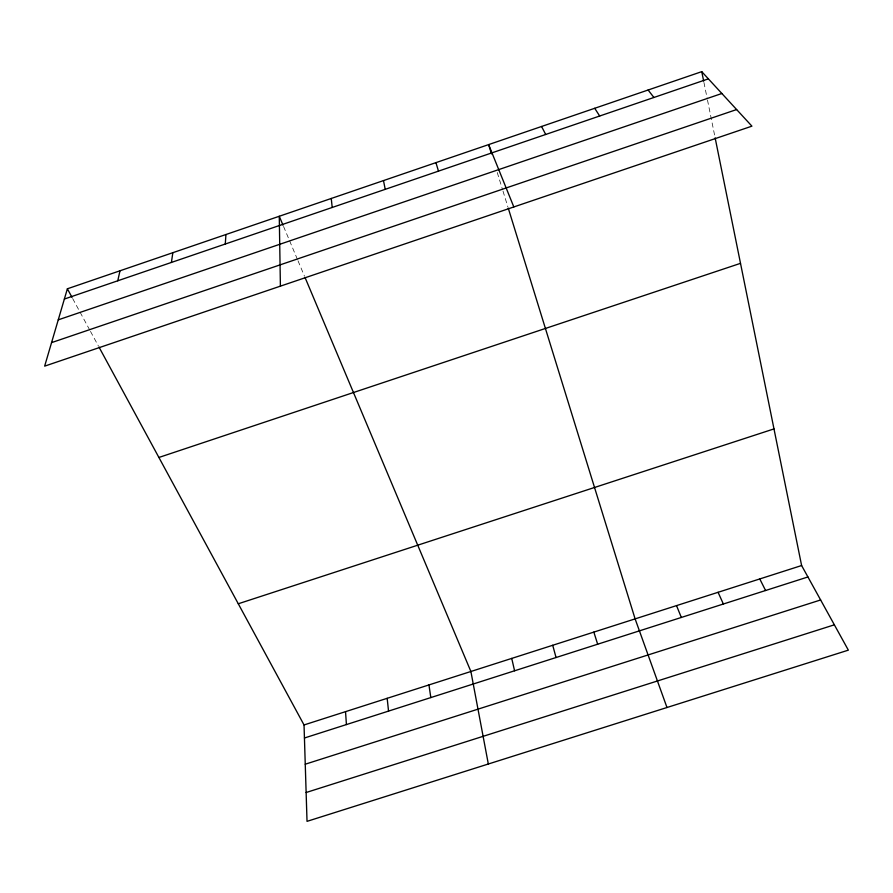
<?xml version="1.0" encoding="UTF-8"?>
<svg xmlns="http://www.w3.org/2000/svg" width="893" height="893" viewBox="0 0 893 893"><rect width="100%" height="100%" fill="white"/><g stroke="black" fill="none" stroke-linecap="round" stroke-linejoin="round"><path stroke-width="0.67" stroke-dasharray="4.46 3.35" d="M72.657 298.53L89.825 330.176M90.483 331.392L98.297 345.781M283.55 226.442L297.481 259.528M298.016 260.801L304.491 276.194M497.245 172.494L502.58 189.751M502.993 191.08L507.838 206.774M703.93 82.446L707.211 98.632M707.479 99.983L714.869 136.506"/><path stroke-width="1.34" d="M225.282 244.023L225.94 234.524M171.4 262.453L172.84 252.697M117.764 280.793L119.997 270.791M67.377 288.796L44.65 366.141L751.917 126.159L701.753 71.652L67.377 288.796L71.998 297.313M64.363 299.043L708.383 78.852M58.257 319.85L721.857 93.497M51.56 342.622L736.625 109.549M158.898 457.462L740.509 263.346M238.286 603.768L773.985 428.908M304.033 724.949L801.613 565.537L848.35 650.149L307.025 821.348L304.033 724.949L98.944 346.975M304.446 737.998L807.931 576.967M305.25 764.207L820.634 599.962M306.132 792.515L834.352 624.821M648.117 90.014L653.91 97.482M594.716 108.287L599.683 116.023M541.56 126.482L545.701 134.475M759.776 578.943L765.58 590.507M718.072 592.305L723.375 604.014M283.014 225.17L279.263 216.273L280.402 286.151M305.038 277.477L470.89 671.491L488.326 764.006M676.526 605.621L681.326 617.454M513.821 206.942L488.638 144.599L491.507 153.897M666.982 707.513L635.113 618.882L508.24 208.08M593.845 632.11L597.663 644.221M435.94 162.638L438.474 171.132M552.722 645.282L556.049 657.527M511.734 658.409L514.58 670.788M701.753 71.652L703.662 81.096M715.137 137.857L801.613 565.537M383.488 180.598L385.218 189.349M428.953 684.931L430.817 697.578M387.171 698.315L388.544 711.096M331.258 198.469L332.196 207.466M345.535 711.654L346.417 724.569"/></g></svg>
